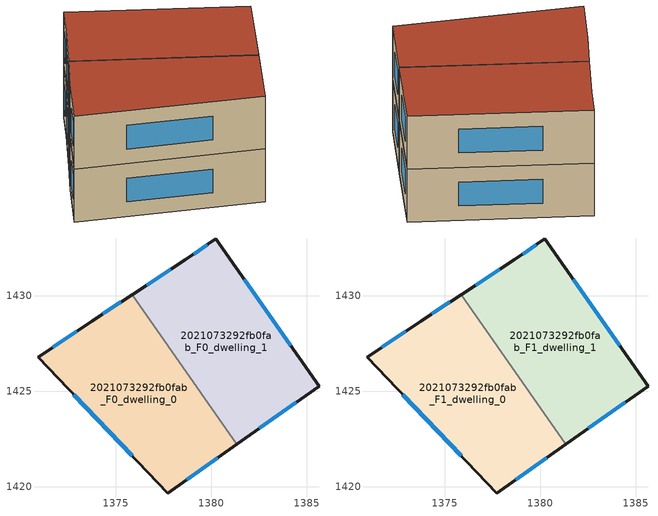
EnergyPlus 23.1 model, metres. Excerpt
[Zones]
2021073292fb0fab_F0_dwelling_0
 floor ground (EU_floor_Construction): 1375.86,1430.07 1381.35,1422.23 1377.74,1419.68 1370.93,1426.78 1373.74,1428.68 z0
 wall outside (EU_wall_Construction): 1375.86,1430.07 1373.74,1428.68 1370.93,1426.78 1377.74,1419.68 1381.35,1422.23 z0:3
 wall to 2021073292fb0fab_F0_dwelling_1 (EU_wall_Construction): 1381.35,1422.23 1375.86,1430.07 z0:3
 window (EU_Window_Construction): 1372.81,1424.83 1375.86,1421.63 / 1372.96,1428.16 1371.71,1427.31 / 1375.27,1429.69 1374.32,1429.06 / 1378.73,1420.38 1380.35,1421.53 z0.83:2.17
2021073292fb0fab_F0_dwelling_1
 floor ground (EU_floor_Construction): 1380.24,1432.99 1385.64,1425.28 1381.35,1422.23 1375.86,1430.07 1378.64,1431.88 z0
 wall outside (EU_wall_Construction): 1381.35,1422.23 1385.64,1425.28 1380.24,1432.99 1378.64,1431.88 1375.86,1430.07 z0:3
 window (EU_Window_Construction): 1382.53,1423.07 1384.46,1424.44 / 1377.87,1431.38 1376.62,1430.57 / 1379.8,1432.68 1379.08,1432.19 / 1384.16,1427.4 1381.73,1430.86 z0.83:2.17
2021073292fb0fab_F1_dwelling_0
 floor to 2021073292fb0fab_F0_dwelling_0 (EU_floor_Construction): 1375.86,1430.07 1381.35,1422.23 1377.74,1419.68 1370.93,1426.78 1373.74,1428.68 z3
 wall outside (EU_wall_Construction): 1375.86,1430.07 1373.74,1428.68 1370.93,1426.78 1377.74,1419.68 1381.35,1422.23 z3:6
 wall to 2021073292fb0fab_F1_dwelling_1 (EU_wall_Construction): 1381.35,1422.23 1375.86,1430.07 z3:6
 window (EU_Window_Construction): 1372.81,1424.83 1375.86,1421.63 / 1372.96,1428.16 1371.71,1427.31 / 1375.27,1429.69 1374.32,1429.06 / 1378.73,1420.38 1380.35,1421.53 z3.83:5.17
 roof outside (EU_roof_Construction): 1381.35,1422.23 1375.86,1430.07 1373.74,1428.68 1370.93,1426.78 1377.74,1419.68 z6
2021073292fb0fab_F1_dwelling_1
 floor to 2021073292fb0fab_F0_dwelling_1 (EU_floor_Construction): 1380.24,1432.99 1385.64,1425.28 1381.35,1422.23 1375.86,1430.07 1378.64,1431.88 z3
 wall outside (EU_wall_Construction): 1381.35,1422.23 1385.64,1425.28 1380.24,1432.99 1378.64,1431.88 1375.86,1430.07 z3:6
 window (EU_Window_Construction): 1382.53,1423.07 1384.46,1424.44 / 1377.87,1431.38 1376.62,1430.57 / 1379.8,1432.68 1379.08,1432.19 / 1384.16,1427.4 1381.73,1430.86 z3.83:5.17
 roof outside (EU_roof_Construction): 1385.64,1425.28 1380.24,1432.99 1378.64,1431.88 1375.86,1430.07 1381.35,1422.23 z6
[Building]
EU S2 Campaign: North Axis=0; Terrain=City; Solar Distribution=FullExterior
[Site:Location]
Lyon-Bron: Latitude=45.75; Longitude=5; Time Zone=1; Elevation=198
[SizingPeriod:WeatherFileDays]
AnnualSizingPeriod: Begin Month=1; Begin Day of Month=1; End Month=12; End Day of Month=31; Day of Week for Start Day=Monday; Use Weather File Daylight Saving Period=No; Use Weather File Rain and Snow Indicators=No
[MATERIAL]
EU_InternalMass_Material: Roughness=MediumRough; Thickness=0.1; Conductivity=1; Density=1800; Specific Heat=900; Thermal Absorptance=0.9; Solar Absorptance=0.7; Visible Absorptance=0.7
[MATERIAL:NOMASS] Roughness=MediumRough; Thermal Absorptance=0.9; Solar Absorptance=0.7; Visible Absorptance=0.7
Name | Thermal Resistance
EU_wall_NoMass | 0.87146
EU_roof_NoMass | 0.842276
EU_floor_NoMass | 0.496999
[WINDOWMATERIAL:SIMPLEGLAZINGSYSTEM]
EU_Window_SimpleGlazing: UFactor=2.2525; Solar Heat Gain Coefficient=0.76; Visible Transmittance=0.76
[CONSTRUCTION]
EU_wall_Construction: EU_wall_NoMass
EU_roof_Construction: EU_roof_NoMass
EU_floor_Construction: EU_floor_NoMass
EU_InternalMass_Construction: EU_InternalMass_Material
EU_Window_Construction: EU_Window_SimpleGlazing
[ZONE] Type=1; Multiplier=1; Ceiling Height=autocalculate; Floor Area=autocalculate; Part of Total Floor Area=Yes
Name | Volume
2021073292fb0fab_F0_dwelling_0; 2021073292fb0fab_F1_dwelling_0 | 149.681
2021073292fb0fab_F0_dwelling_1; 2021073292fb0fab_F1_dwelling_1 | 149.692
[INTERNALMASS] Construction=EU_InternalMass_Construction
Name | Zone or ZoneList | Surface Area
2021073292fb0fab_F0_dwelling_0_EU_InternalMass | 2021073292fb0fab_F0_dwelling_0 | 49.8937
2021073292fb0fab_F0_dwelling_1_EU_InternalMass | 2021073292fb0fab_F0_dwelling_1 | 49.8976
2021073292fb0fab_F1_dwelling_0_EU_InternalMass | 2021073292fb0fab_F1_dwelling_0 | 49.8937
2021073292fb0fab_F1_dwelling_1_EU_InternalMass | 2021073292fb0fab_F1_dwelling_1 | 49.8976
[OTHEREQUIPMENT] Fuel Type=Electricity; Design Level Calculation Method=Watts/Area; Power per Zone Floor Area=1; Fraction Latent=0; Fraction Radiant=0; Fraction Lost=0; Carbon Dioxide Generation Rate=0; EndUse Subcategory=EU_Step8_InternalGains
Name | Zone or ZoneList or Space or SpaceList | Schedule
EU_Step8_InternalGain_2021073292fb0fab_F0_dwelling_0_f000 | 2021073292fb0fab_F0_dwelling_0 | EU_Step8_GainSchedule_2021073292fb0fab_F0_dwelling_0_f000
EU_Step8_InternalGain_2021073292fb0fab_F0_dwelling_1_f000 | 2021073292fb0fab_F0_dwelling_1 | EU_Step8_GainSchedule_2021073292fb0fab_F0_dwelling_1_f000
EU_Step8_InternalGain_2021073292fb0fab_F1_dwelling_0_f000 | 2021073292fb0fab_F1_dwelling_0 | EU_Step8_GainSchedule_2021073292fb0fab_F1_dwelling_0_f000
EU_Step8_InternalGain_2021073292fb0fab_F1_dwelling_1_f000 | 2021073292fb0fab_F1_dwelling_1 | EU_Step8_GainSchedule_2021073292fb0fab_F1_dwelling_1_f000
[ZONEVENTILATION:DESIGNFLOWRATE] Schedule=EU_AlwaysOn; Design Flow Rate Calculation Method=AirChanges/Hour; Air Changes per Hour=0.425; Ventilation Type=Natural; Fan Pressure Rise=0; Fan Total Efficiency=1; Constant Term Coefficient=1; Temperature Term Coefficient=0; Velocity Term Coefficient=0; Velocity Squared Term Coefficient=0; Minimum Indoor Temperature=-100; Maximum Indoor Temperature=100; Delta Temperature=-100; Minimum Outdoor Temperature=-100; Maximum Outdoor Temperature=100; Maximum Wind Speed=40
Name | Zone or ZoneList or Space or SpaceList
EU_ConstantAir_2021073292fb0fab_F0_dwelling_0 | 2021073292fb0fab_F0_dwelling_0
EU_ConstantAir_2021073292fb0fab_F0_dwelling_1 | 2021073292fb0fab_F0_dwelling_1
EU_ConstantAir_2021073292fb0fab_F1_dwelling_0 | 2021073292fb0fab_F1_dwelling_0
EU_ConstantAir_2021073292fb0fab_F1_dwelling_1 | 2021073292fb0fab_F1_dwelling_1
[HVACTEMPLATE:THERMOSTAT] Constant Heating Setpoint=20; Constant Cooling Setpoint=50
EU_HeatOnly_2021073292fb0fab_F0_dwelling_0; EU_HeatOnly_2021073292fb0fab_F0_dwelling_1; EU_HeatOnly_2021073292fb0fab_F1_dwelling_0; EU_HeatOnly_2021073292fb0fab_F1_dwelling_1
[HVACTEMPLATE:ZONE:IDEALLOADSAIRSYSTEM] System Availability Schedule=EU_AlwaysOn; Maximum Heating Supply Air Temperature=50; Minimum Cooling Supply Air Temperature=13; Maximum Heating Supply Air Humidity Ratio=0.0156; Minimum Cooling Supply Air Humidity Ratio=0.0077; Heating Limit=NoLimit; Cooling Limit=NoLimit; Heating Availability Schedule=EU_AlwaysOn; Cooling Availability Schedule=EU_CoolingOff; Dehumidification Control Type=ConstantSensibleHeatRatio; Cooling Sensible Heat Ratio=0.7; Dehumidification Setpoint=60; Humidification Control Type=None; Humidification Setpoint=30; Outdoor Air Method=None; Outdoor Air Flow Rate per Person=0.00944; Outdoor Air Flow Rate per Zone Floor Area=0; Outdoor Air Flow Rate per Zone=0; Demand Controlled Ventilation Type=None; Outdoor Air Economizer Type=NoEconomizer; Heat Recovery Type=None; Sensible Heat Recovery Effectiveness=0.7; Latent Heat Recovery Effectiveness=0.65
Name | Template Thermostat
2021073292fb0fab_F0_dwelling_0 | EU_HeatOnly_2021073292fb0fab_F0_dwelling_0
2021073292fb0fab_F0_dwelling_1 | EU_HeatOnly_2021073292fb0fab_F0_dwelling_1
2021073292fb0fab_F1_dwelling_0 | EU_HeatOnly_2021073292fb0fab_F1_dwelling_0
2021073292fb0fab_F1_dwelling_1 | EU_HeatOnly_2021073292fb0fab_F1_dwelling_1
[SIZING:ZONE] Zone Cooling Design Supply Air Temperature Input Method=SupplyAirTemperature; Zone Cooling Design Supply Air Temperature=13; Zone Heating Design Supply Air Temperature Input Method=SupplyAirTemperature; Zone Heating Design Supply Air Temperature=50; Zone Cooling Design Supply Air Humidity Ratio=0.008; Zone Heating Design Supply Air Humidity Ratio=0.008; Cooling Design Air Flow Method=DesignDay; Cooling Design Air Flow Rate=0; Cooling Minimum Air Flow per Zone Floor Area=0.000762; Cooling Minimum Air Flow=0; Cooling Minimum Air Flow Fraction=0.2; Heating Design Air Flow Method=DesignDay; Heating Design Air Flow Rate=0; Heating Maximum Air Flow per Zone Floor Area=0.002032; Heating Maximum Air Flow=0.141576; Heating Maximum Air Flow Fraction=0.3; Account for Dedicated Outdoor Air System=No; Dedicated Outdoor Air System Control Strategy=NeutralSupplyAir; Dedicated Outdoor Air Low Setpoint Temperature for Design=autosize; Dedicated Outdoor Air High Setpoint Temperature for Design=autosize; Zone Load Sizing Method=Sensible Load Only No Latent Load; Zone Latent Cooling Design Supply Air Humidity Ratio Input Method=HumidityRatioDifference; Zone Cooling Design Supply Air Humidity Ratio Difference=0.005; Zone Latent Heating Design Supply Air Humidity Ratio Input Method=HumidityRatioDifference; Zone Humidification Design Supply Air Humidity Ratio Difference=0.005
2021073292fb0fab_F0_dwelling_0; 2021073292fb0fab_F0_dwelling_1; 2021073292fb0fab_F1_dwelling_0; 2021073292fb0fab_F1_dwelling_1
[SCHEDULE:CONSTANT]
Name | Hourly Value
EU_AlwaysOn | 1
EU_CoolingOff | 0
[SCHEDULE:FILE] Column Number=1; Rows to Skip at Top=0; Number of Hours of Data=8760; Column Separator=Comma; Interpolate to Timestep=No; Minutes per Item=60; Adjust Schedule for Daylight Savings=Yes
Name | File
EU_Step8_GainSchedule_2021073292fb0fab_F0_dwelling_0_f000 | ../../schedules/2021073292fb0fab/2021073292fb0fab_F0_dwelling_0_f000_gain.csv
EU_Step8_GainSchedule_2021073292fb0fab_F0_dwelling_1_f000 | ../../schedules/2021073292fb0fab/2021073292fb0fab_F0_dwelling_1_f000_gain.csv
EU_Step8_GainSchedule_2021073292fb0fab_F1_dwelling_0_f000 | ../../schedules/2021073292fb0fab/2021073292fb0fab_F1_dwelling_0_f000_gain.csv
EU_Step8_GainSchedule_2021073292fb0fab_F1_dwelling_1_f000 | ../../schedules/2021073292fb0fab/2021073292fb0fab_F1_dwelling_1_f000_gain.csv
